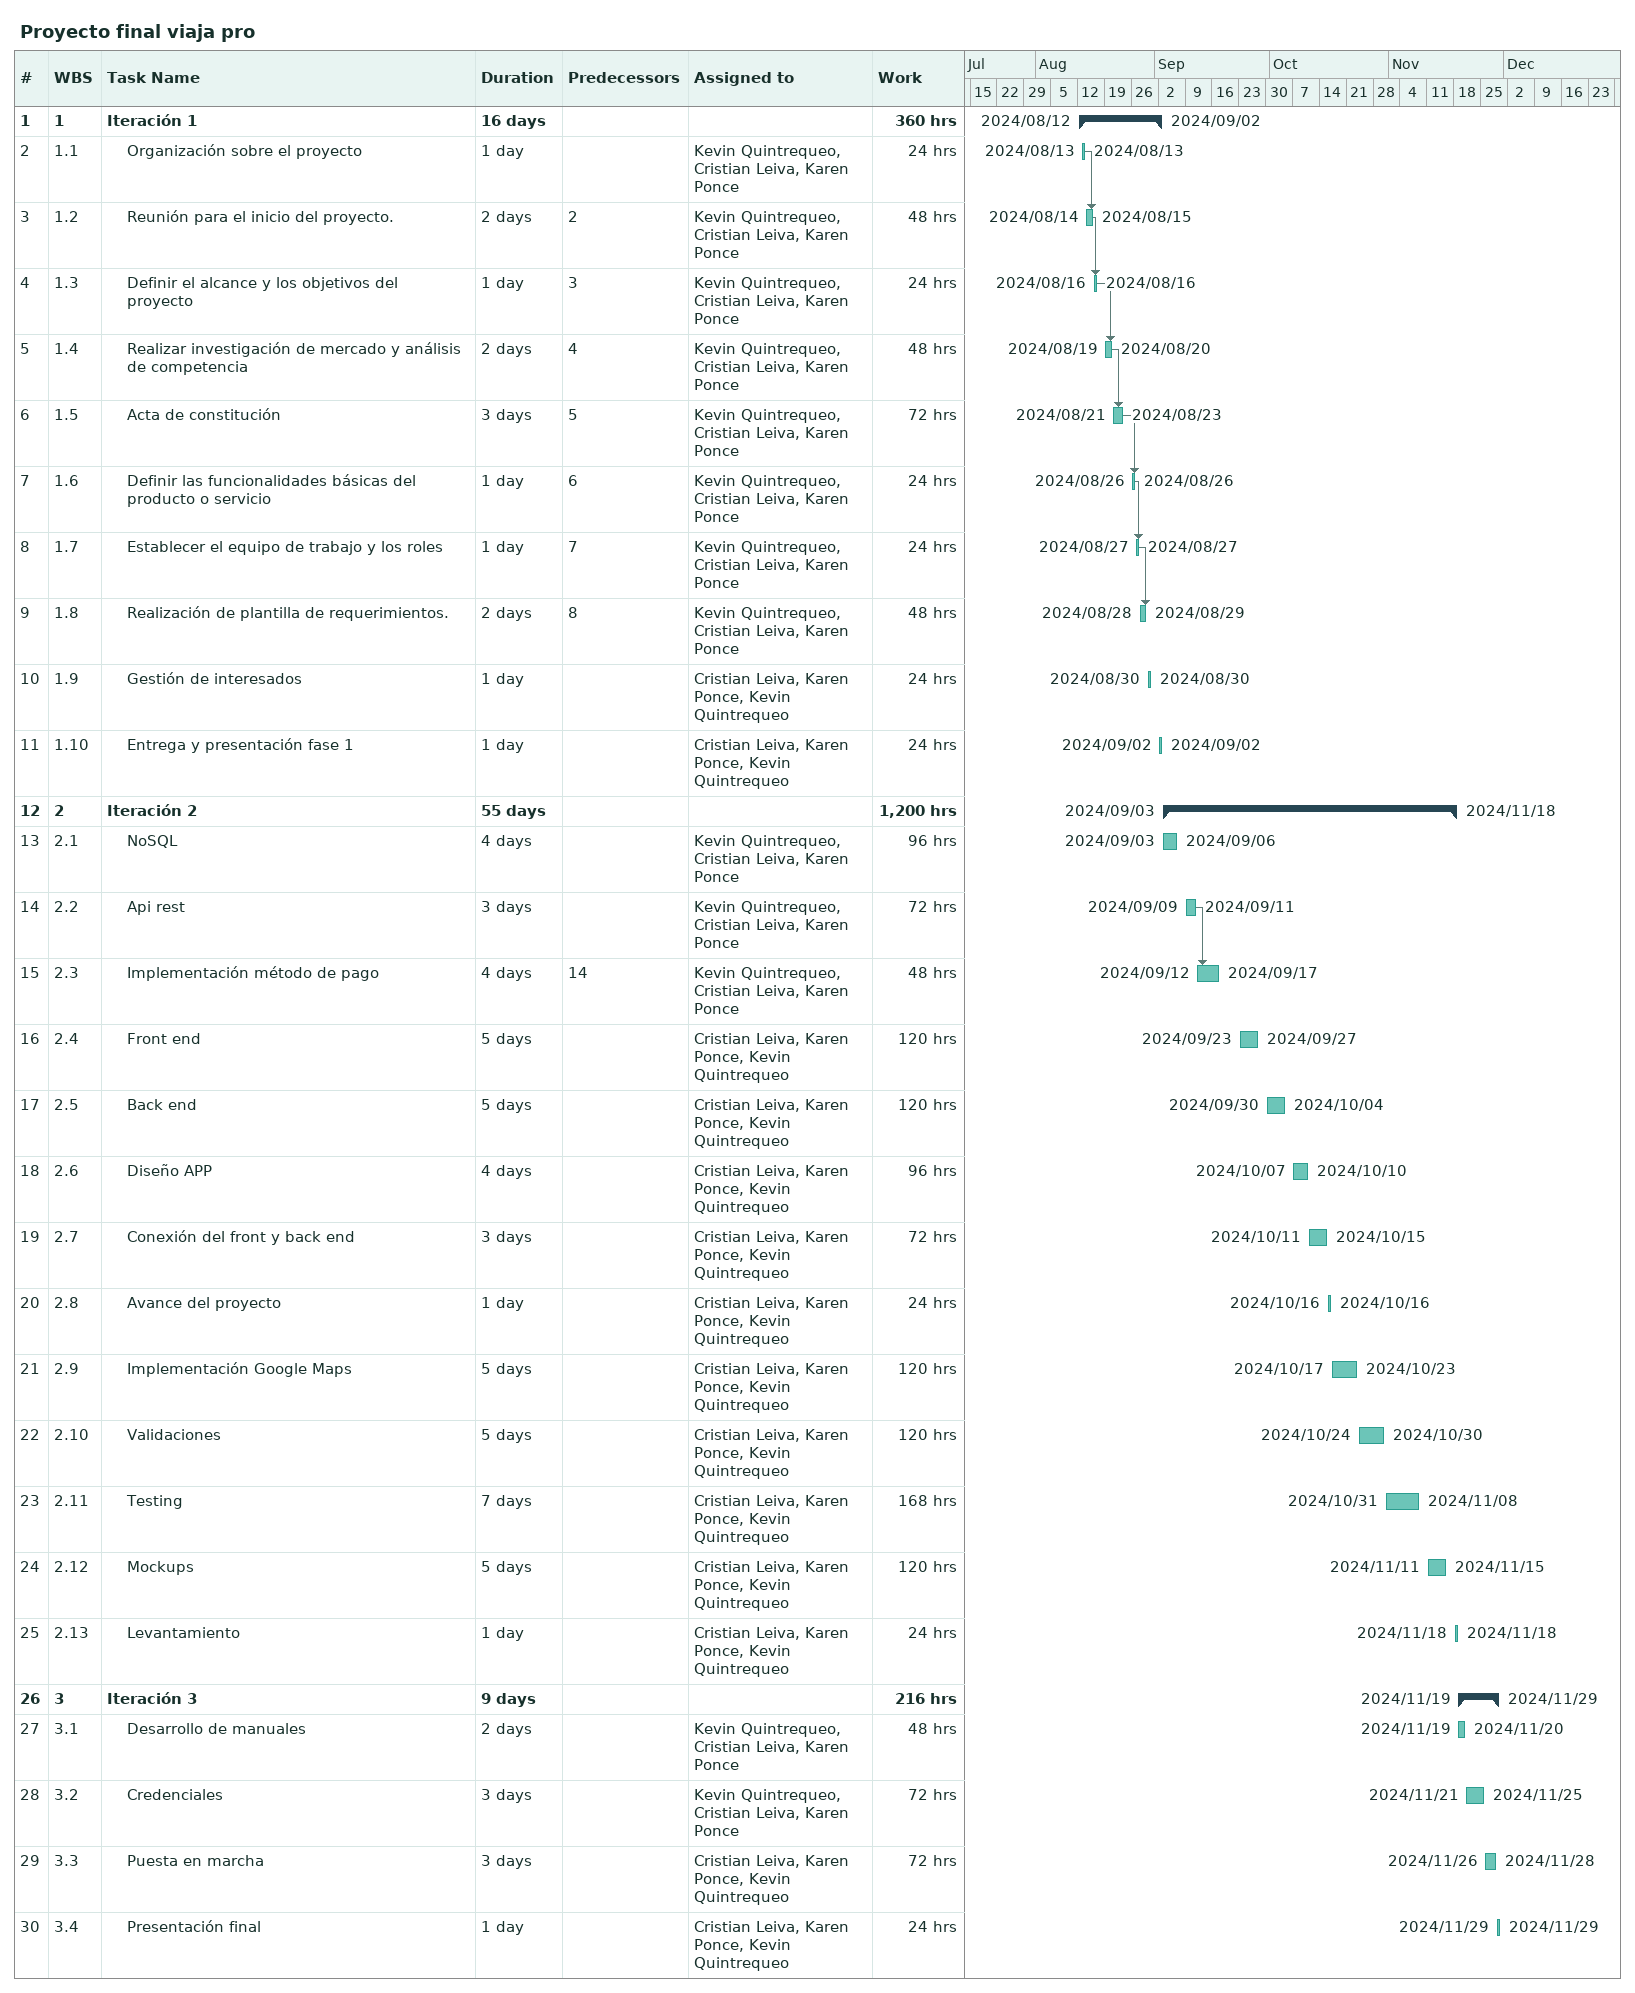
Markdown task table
Proyecto final viaja pro

| ID | WBS | Task | Duration | Start | Finish | Predecessors | Resources | Work (h) |
|---|---|---|---|---|---|---|---|---|
| 1 | 1 | **Iteración 1** | 16d | 2024-08-12 | 2024-09-02 |  |  | 360 |
| 2 | 1.1 | Organización sobre el proyecto | 1d | 2024-08-13 | 2024-08-13 |  | Kevin Quintrequeo, Cristian Leiva, Karen Ponce | 24 |
| 3 | 1.2 | Reunión para el inicio del proyecto. | 2d | 2024-08-14 | 2024-08-15 | 2 | Kevin Quintrequeo, Cristian Leiva, Karen Ponce | 48 |
| 4 | 1.3 | Definir el alcance y los objetivos del proyecto | 1d | 2024-08-16 | 2024-08-16 | 3 | Kevin Quintrequeo, Cristian Leiva, Karen Ponce | 24 |
| 5 | 1.4 | Realizar investigación de mercado y análisis de competencia | 2d | 2024-08-19 | 2024-08-20 | 4 | Kevin Quintrequeo, Cristian Leiva, Karen Ponce | 48 |
| 6 | 1.5 | Acta de constitución | 3d | 2024-08-21 | 2024-08-23 | 5 | Kevin Quintrequeo, Cristian Leiva, Karen Ponce | 72 |
| 7 | 1.6 | Definir las funcionalidades básicas del producto o servicio | 1d | 2024-08-26 | 2024-08-26 | 6 | Kevin Quintrequeo, Cristian Leiva, Karen Ponce | 24 |
| 8 | 1.7 | Establecer el equipo de trabajo y los roles | 1d | 2024-08-27 | 2024-08-27 | 7 | Kevin Quintrequeo, Cristian Leiva, Karen Ponce | 24 |
| 9 | 1.8 | Realización de plantilla de requerimientos. | 2d | 2024-08-28 | 2024-08-29 | 8 | Kevin Quintrequeo, Cristian Leiva, Karen Ponce | 48 |
| 10 | 1.9 | Gestión de interesados | 1d | 2024-08-30 | 2024-08-30 |  | Cristian Leiva, Karen Ponce, Kevin Quintrequeo | 24 |
| 11 | 1.10 | Entrega y presentación fase 1 | 1d | 2024-09-02 | 2024-09-02 |  | Cristian Leiva, Karen Ponce, Kevin Quintrequeo | 24 |
| 12 | 2 | **Iteración 2** | 55d | 2024-09-03 | 2024-11-18 |  |  | 1200 |
| 13 | 2.1 | NoSQL | 4d | 2024-09-03 | 2024-09-06 |  | Kevin Quintrequeo, Cristian Leiva, Karen Ponce | 96 |
| 14 | 2.2 | Api rest | 3d | 2024-09-09 | 2024-09-11 |  | Kevin Quintrequeo, Cristian Leiva, Karen Ponce | 72 |
| 15 | 2.3 | Implementación método de pago | 4d | 2024-09-12 | 2024-09-17 | 14 | Kevin Quintrequeo, Cristian Leiva, Karen Ponce | 48 |
| 16 | 2.4 | Front end | 5d | 2024-09-23 | 2024-09-27 |  | Cristian Leiva, Karen Ponce, Kevin Quintrequeo | 120 |
| 17 | 2.5 | Back end | 5d | 2024-09-30 | 2024-10-04 |  | Cristian Leiva, Karen Ponce, Kevin Quintrequeo | 120 |
| 18 | 2.6 | Diseño APP | 4d | 2024-10-07 | 2024-10-10 |  | Cristian Leiva, Karen Ponce, Kevin Quintrequeo | 96 |
| 19 | 2.7 | Conexión del front y back end | 3d | 2024-10-11 | 2024-10-15 |  | Cristian Leiva, Karen Ponce, Kevin Quintrequeo | 72 |
| 20 | 2.8 | Avance del proyecto | 1d | 2024-10-16 | 2024-10-16 |  | Cristian Leiva, Karen Ponce, Kevin Quintrequeo | 24 |
| 21 | 2.9 | Implementación Google Maps | 5d | 2024-10-17 | 2024-10-23 |  | Cristian Leiva, Karen Ponce, Kevin Quintrequeo | 120 |
| 22 | 2.10 | Validaciones | 5d | 2024-10-24 | 2024-10-30 |  | Cristian Leiva, Karen Ponce, Kevin Quintrequeo | 120 |
| 23 | 2.11 | Testing | 7d | 2024-10-31 | 2024-11-08 |  | Cristian Leiva, Karen Ponce, Kevin Quintrequeo | 168 |
| 24 | 2.12 | Mockups | 5d | 2024-11-11 | 2024-11-15 |  | Cristian Leiva, Karen Ponce, Kevin Quintrequeo | 120 |
| 25 | 2.13 | Levantamiento | 1d | 2024-11-18 | 2024-11-18 |  | Cristian Leiva, Karen Ponce, Kevin Quintrequeo | 24 |
| 26 | 3 | **Iteración 3** | 9d | 2024-11-19 | 2024-11-29 |  |  | 216 |
| 27 | 3.1 | Desarrollo de manuales | 2d | 2024-11-19 | 2024-11-20 |  | Kevin Quintrequeo, Cristian Leiva, Karen Ponce | 48 |
| 28 | 3.2 | Credenciales | 3d | 2024-11-21 | 2024-11-25 |  | Kevin Quintrequeo, Cristian Leiva, Karen Ponce | 72 |
| 29 | 3.3 | Puesta en marcha | 3d | 2024-11-26 | 2024-11-28 |  | Cristian Leiva, Karen Ponce, Kevin Quintrequeo | 72 |
| 30 | 3.4 | Presentación final | 1d | 2024-11-29 | 2024-11-29 |  | Cristian Leiva, Karen Ponce, Kevin Quintrequeo | 24 |
